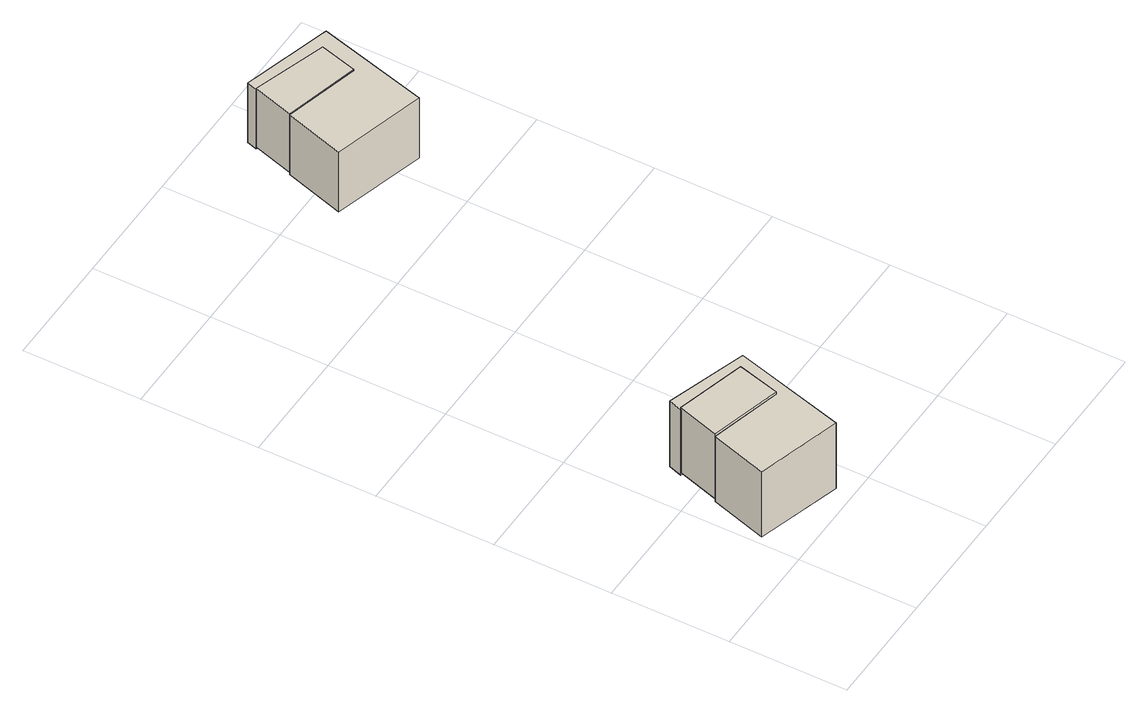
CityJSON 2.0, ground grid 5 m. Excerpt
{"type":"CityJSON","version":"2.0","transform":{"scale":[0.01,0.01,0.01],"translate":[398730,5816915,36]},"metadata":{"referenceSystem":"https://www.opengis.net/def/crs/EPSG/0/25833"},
"CityObjects":{
"building1":{"type":"Building","attributes":{"Gemeindeschluessel":"11000011","function":"51009_1610"},"address":[{"country":"Germany","locality":"Berlin"}],"children":["building1-1","building1-2"]},
"building1-1":{"type":"BuildingPart","attributes":{"BezugspunktDach":"2200","measuredHeight":3.33,"storeysAboveGround":0},"parents":["building1"],"geometry":[{"type":"MultiSurface","lod":"1","boundaries":[[[0,1,2,3,4,5,6,7]],[[8,9,10,11,12,13,14,15]],[[8,15,7,6]],[[9,8,6,16,17,18]],[[10,9,19,17,20]],[[11,10,21,20,22,3]],[[12,11,3,2]],[[13,12,2,1]],[[14,13,1,0]],[[15,14,0,7]],[[18,17,16,6,5]],[[20,17,19,5,4,23]],[[4,3,22,20,21]]]}]},
"building1-2":{"type":"BuildingPart","attributes":{"BezugspunktDach":"2200","measuredHeight":3.33,"storeysAboveGround":0},"parents":["building1"],"geometry":[{"type":"MultiSurface","lod":"1","boundaries":[[[24,25,26,27]],[[22,20,17,16]],[[22,16,27,26]],[[4,3,22,26,25]],[[5,4,25,24]],[[6,5,24,27]],[[28,20,22,3,4]],[[17,20,4,5]],[[29,16,17,5,6]]]}]},
"building2":{"type":"Building","attributes":{"Gemeindeschluessel":"11000011","function":"51009_1610"},"address":[{"country":"Germany","locality":"Berlin"}],"children":["building2-1","building2-2"]},
"building2-1":{"type":"BuildingPart","attributes":{"BezugspunktDach":"2200","measuredHeight":3.04,"storeysAboveGround":0},"parents":["building2"],"geometry":[{"type":"MultiSurface","lod":"1","boundaries":[[[30,31,32,33,34,35,36,37]],[[38,39,40,41,42,43,44,45]],[[38,45,37,36]],[[39,38,46,47,48]],[[40,39,47,49]],[[41,40,34,49,50]],[[42,41,33,32]],[[43,42,32,31]],[[44,43,31,30]],[[45,44,30,37]],[[48,47,46,36,35]],[[49,47,35,34]],[[50,49,34,33]]]}]},
"building2-2":{"type":"BuildingPart","attributes":{"BezugspunktDach":"2200","measuredHeight":2.99,"storeysAboveGround":0},"parents":["building2"],"geometry":[{"type":"MultiSurface","lod":"1","boundaries":[[[51,52,53,54]],[[50,49,47,46]],[[50,46,54,53]],[[34,33,50,53,52]],[[47,35,34,52,51]],[[36,35,55,51,54]],[[49,50,33,34]],[[49,34,35,47]],[[46,47,55,35,36]]]}]}
},
"vertices":[
[394,74,375],[526,548,375],[183,656,375],[164,597,375],[459,518,375],[412,339,375],[109,418,375],[35,178,375],[109,418,42],[412,339,42],[459,518,42],[164,597,42],[183,656,42],[526,548,42],[394,74,42],[35,178,42],[109,418,56],[412,339,56],[412,339,119],[412,339,215],[459,518,56],[459,518,299],[164,597,56],[459,518,66],
[412,339,388],[459,518,388],[164,597,388],[109,418,388],[459,518,224],[109,418,321],
[1106,2265,351],[1235,2738,351],[856,2846,351],[842,2803,351],[1153,2704,351],[1109,2545,351],[789,2629,351],[711,2375,351],[789,2629,47],[1109,2545,47],[1153,2704,47],[842,2803,47],[856,2846,47],[1235,2738,47],[1106,2265,47],[711,2375,47],[789,2629,57],[1109,2545,57],[1109,2545,206],[1153,2704,57],[842,2803,57],
[1109,2545,356],[1153,2704,356],[842,2803,356],[789,2629,356],[1109,2545,203]
]}
